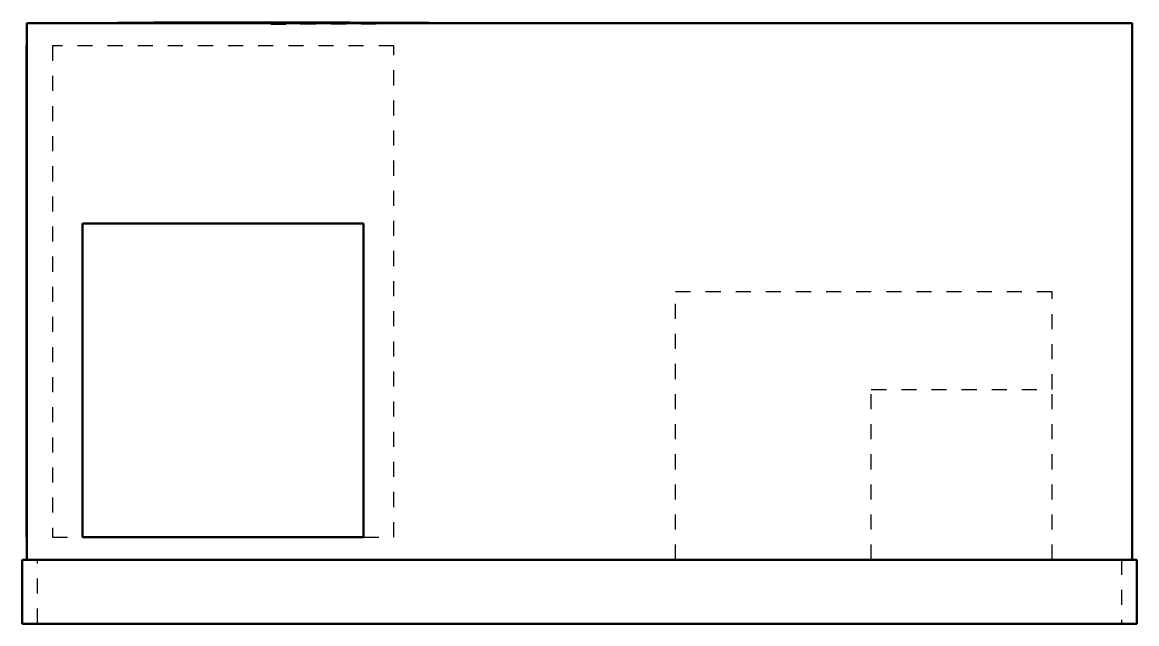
# Model space of a CAD drawing. Header units: inches. Extents: x -37 to 37, y 0 to 39.9.
import ezdxf

# ---------------------------------------------------------------- set-up
doc = ezdxf.new("R2010")
doc.units = ezdxf.units.IN
doc.header["$MEASUREMENT"] = 0
doc.linetypes.add('Dashed', pattern=[2, 1, -1])
doc.layers.add('AM_0', color=7, linetype='Continuous', lineweight=50)
doc.layers.add('AM_9', color=6, linetype='Dashed', lineweight=25)

# ---------------------------------------------------------------- blocks, each defined once
blk = doc.blocks.new('1_DSH0364D000001S_PART8_0_in_DSH0364D000001S_0')
at = {"layer": 'AM_0'}
for p, q in [((-37, 4.25), (37, 4.25)), ((-37, 0), (-37, 4.25)), ((37, 4.25), (37, 0)), ((37, 0), (-37, 0))]:
    blk.add_line(p, q, dxfattribs=at)
at = {"layer": 'AM_9'}
for p, q in [((-36, 0), (-36, 4.25)), ((36, 4.25), (36, 0))]:
    blk.add_line(p, q, dxfattribs=at)
blk = doc.blocks.new('2_DSH0364D000001S_PART7_0_in_DSH0364D000001S_0')
at = {"layer": 'AM_0'}
for p, q in [((-36.6875, 39.875), (36.6875, 39.875)), ((-36.6875, 4.25), (-36.6875, 39.875)), ((36.6875, 39.875), (36.6875, 4.25))]:
    blk.add_line(p, q, dxfattribs=at)
blk = doc.blocks.new('3_DSH0364D000001S_PART6_0_in_DSH0364D000001S_0')
at = {"layer": 'AM_9'}
for p, q in [((6.375, 22.0625), (31.375, 22.0625)), ((6.375, 4.25), (6.375, 22.0625)), ((31.375, 15.5625), (31.375, 22.0625))]:
    blk.add_line(p, q, dxfattribs=at)
blk = doc.blocks.new('4_DSH0364D000001S_PART5_0_in_DSH0364D000001S_0')
at = {"layer": 'AM_9'}
for p, q in [((19.375, 15.5625), (31.375, 15.5625)), ((19.375, 4.25), (19.375, 15.5625)), ((31.375, 4.25), (31.375, 15.5625))]:
    blk.add_line(p, q, dxfattribs=at)
blk = doc.blocks.new('5_DSH0364D000001S_PART4_0_in_DSH0364D000001S_0')
at = {"layer": 'AM_0'}
for p, q in [((-36.6875, 38.375), (-36.71875, 38.375)), ((-36.71875, 5.75), (-36.71875, 38.375)), ((-36.71875, 5.75), (-36.6875, 5.75))]:
    blk.add_line(p, q, dxfattribs=at)
blk = doc.blocks.new('6_DSH0364D000001S_PART3_0_in_DSH0364D000001S_0')
at = {"layer": 'AM_9'}
for p, q in [((-35, 38.375), (-35, 5.75)), ((-12.333, 38.375), (-35, 38.375)), ((-12.333, 5.75), (-12.333, 38.375)), ((-35, 5.75), (-33, 5.75)), ((-14.333, 5.75), (-12.333, 5.75))]:
    blk.add_line(p, q, dxfattribs=at)
blk = doc.blocks.new('7_DSH0364D000001S_PART2_0_in_DSH0364D000001S_0')
at = {"layer": 'AM_0'}
blk.add_line((-9.992, 39.893), (-20.5, 39.938), dxfattribs=at)
for points in [[(-20.5, 39.938), (-28.265, 39.919), (-30.652, 39.899), (-31.282, 39.887), (-31.444, 39.881), (-31.485, 39.878), (-31.496, 39.877), (-31.499, 39.876), (-31.5, 39.876), (-31.5, 39.875), (-31.5, 39.875)], [(-9.5, 39.875), (-9.5, 39.875), (-9.5, 39.875), (-9.5, 39.875), (-9.501, 39.876), (-9.504, 39.877), (-9.514, 39.878), (-9.554, 39.881), (-9.714, 39.887), (-9.992, 39.893)]]:
    blk.add_lwpolyline(points, dxfattribs=at)
at = {"layer": 'AM_9'}
blk.add_line((-20.5, 39.812), (-9.992, 39.857), dxfattribs=at)
blk = doc.blocks.new('8_DSH0364D000001S_PART1_0_in_DSH0364D000001S_0')
at = {"layer": 'AM_0'}
for p, q in [((-14.333, 26.583), (-33, 26.583)), ((-33, 26.583), (-33, 5.75)), ((-14.333, 5.75), (-14.333, 26.583)), ((-33, 5.75), (-14.333, 5.75))]:
    blk.add_line(p, q, dxfattribs=at)

msp = doc.modelspace()

# ---------------------------------------------------------------- block references
for name in ['2_DSH0364D000001S_PART7_0_in_DSH0364D000001S_0', '7_DSH0364D000001S_PART2_0_in_DSH0364D000001S_0', '5_DSH0364D000001S_PART4_0_in_DSH0364D000001S_0', '6_DSH0364D000001S_PART3_0_in_DSH0364D000001S_0', '8_DSH0364D000001S_PART1_0_in_DSH0364D000001S_0', '3_DSH0364D000001S_PART6_0_in_DSH0364D000001S_0', '4_DSH0364D000001S_PART5_0_in_DSH0364D000001S_0', '1_DSH0364D000001S_PART8_0_in_DSH0364D000001S_0']:
    msp.add_blockref(name, (0, 0))

doc.saveas('drawing.dxf')
